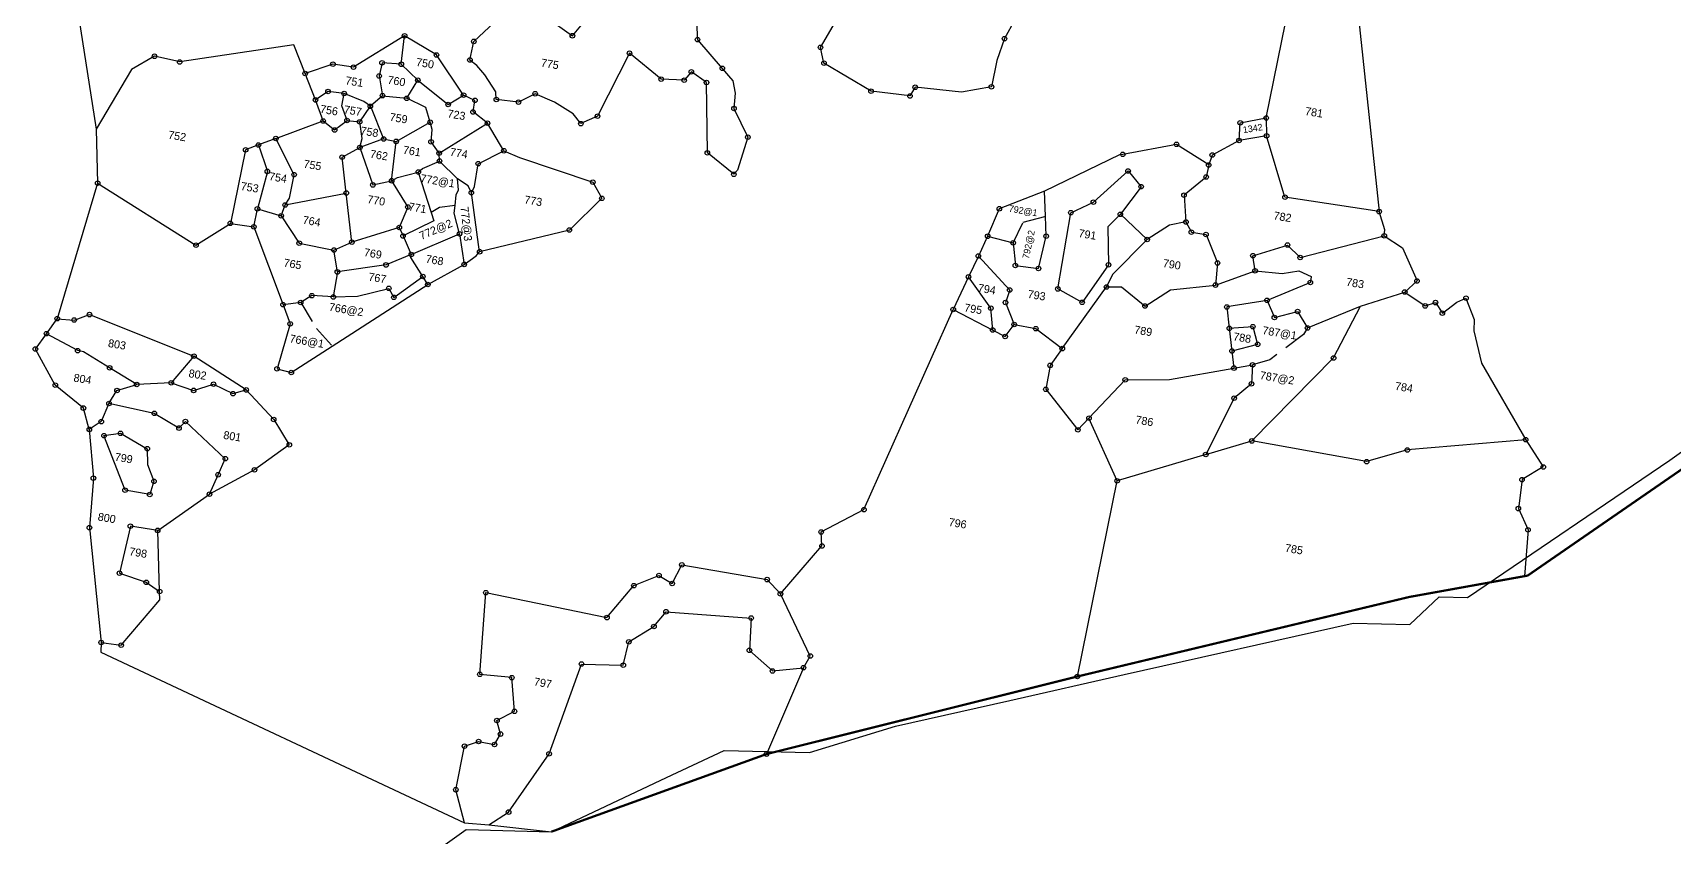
# Model space of a CAD drawing. Header units: metres. Extents: x 257001 to 263849, y 2203477 to 2206997.
# Drawn here: x 261534 to 262459, y 2204558 to 2205011 of the extents above; entities that cross this region are included whole.
import ezdxf

# ---------------------------------------------------------------- set-up
doc = ezdxf.new("R2010")
doc.units = ezdxf.units.M
doc.header["$MEASUREMENT"] = 0
doc.linetypes.add('DASHED', pattern=[0.75, 0.5, -0.25])
for name, color, linetype in [('OFF', 1, 'Continuous'), ('POLY_PARCEL', 6, 'Continuous'), ('POLY_SUBPARCEL', 6, 'DASHED'), ('SYM_STONE', 1, 'Continuous'), ('TEXT_PARCEL', 7, 'Continuous'), ('V_BOUND_LINE', 7, 'Continuous'), ('VILLAGE BOUNDRY', 1, 'Continuous')]:
    doc.layers.add(name, color=color, linetype=linetype)
doc.styles.add('TEXT_MAP', font='KRDEV050.TTF', dxfattribs={"height": 1.8})

# ---------------------------------------------------------------- blocks, each defined once
blk = doc.blocks.new('STONE')
at = {"layer": 'SYM_STONE'}
blk.add_circle((0, 0), 0.511, dxfattribs=at)
blk = doc.blocks.new('FRTH')
at = {"layer": 'OFF'}
for points in [[(14.29, 767.01), (23.7, 738.34)], [(292.32, 756.1), (295.6, 753.79)], [(87.87, 746.66), (90.73, 746.57)], [(26.01, 726.41), (21.99, 694.86)], [(43.81, 622.45), (130.75, 597.84)], [(130.75, 597.84), (136.24, 598.26)], [(136.24, 598.26), (150.39, 599.05)]]:
    blk.add_lwpolyline(points, dxfattribs=at)
at = {"layer": 'POLY_PARCEL'}
for points in [[(283.76, 805.34), (299.8, 809.16), (311.45, 766.87)], [(186.64, 796.4), (193.57, 794.7), (205.05, 800.09), (206.08, 803.68), (215.49, 805.47), (217.25, 803.11), (221.56, 804.81), (229.26, 801.32), (228.31, 798.1), (223.63, 796.1), (221.99, 791.58), (221.08, 786.42), (220.84, 780.41), (214.4, 778.13), (203.95, 777.53), (203.1, 775.4), (194.3, 775.04), (182.82, 779.56), (181.48, 782.93), (186.64, 796.4)], [(282.97, 783.53), (283.76, 805.34)], [(167.55, 752.68), (166.86, 751.6), (160.21, 755.38), (157.46, 770.98), (153.71, 772.78), (152.43, 770.66), (147.26, 770.07), (139.29, 774.65), (134.51, 759.52), (131.06, 757.25), (129.04, 759.12), (124.46, 761.04), (119.84, 762.22), (116.44, 759.76), (111.42, 759.54), (111.02, 761.17), (108.02, 764.56), (105.9, 766.33), (104.13, 767.32), (104.32, 771.6), (112.94, 782.84), (125.99, 776.45), (127.52, 778.96)], [(137.46, 790), (146.18, 787.4), (147.36, 788.97), (152.14, 787.94), (153.91, 780.14), (160.45, 774.69), (163.27, 772.34), (164.2, 769.68), (164.5, 766.19), (168.63, 760.35), (167.55, 752.68)], [(277.75, 777.52), (277.38, 781.5), (282.97, 783.53)], [(282.97, 783.53), (283.7, 779.58)], [(283.7, 779.58), (277.75, 777.52)], [(311.45, 766.87), (290.02, 766.63), (283.7, 779.58)], [(277.75, 777.52), (272.34, 773.33), (271.92, 771)], [(271.92, 771), (264.02, 774.4), (252.46, 770.22), (251.75, 769.96), (236.45, 759.21)], [(88.75, 770.32), (78.56, 761.49), (73.88, 761.41), (68.06, 758.32)], [(89.05, 763.88), (88.75, 770.32)], [(104.01, 759.3), (96.53, 767.23), (88.75, 770.32)], [(271.92, 771), (271.8, 768.23), (267.54, 763.38), (268.94, 757.52)], [(68.06, 758.32), (64.47, 764.25), (39.8, 756.3), (33.99, 756.65), (29.36, 752.88), (23.7, 738.34)], [(254.12, 756.82), (251.75, 753.61), (253.33, 745.17), (248.84, 735.89), (242.95, 737.98), (243.07, 755.37), (247.69, 758.52), (254.24, 766.72), (257.71, 763.71), (254.12, 756.82)], [(313.46, 761.68), (313.34, 763.05), (311.45, 766.87)], [(89.05, 763.88), (84.74, 763.49), (84.57, 760.47), (86.03, 756.22)], [(93.3, 760.94), (89.05, 763.88)], [(91.51, 756.53), (93.3, 760.94)], [(93.3, 760.94), (100.91, 756.67), (104.01, 759.3)], [(295.6, 753.79), (313.46, 761.68)], [(313.46, 761.68), (317.95, 759.65), (322.38, 752.85), (320.06, 749.95)], [(71.33, 752.84), (68.06, 758.32)], [(110.35, 753.94), (106.72, 755.91), (106.72, 758.55), (104.01, 759.3)], [(236.45, 759.21), (227.04, 753.64), (225.46, 747.11)], [(237.56, 753.64), (236.45, 759.21)], [(254.12, 756.82), (260.99, 752.21)], [(268.94, 757.52), (265.42, 756.22), (260.99, 752.21)], [(268.94, 757.52), (270.52, 755.46), (273.86, 755.46), (277.44, 749.57), (277.81, 744.59)], [(77.44, 755.3), (73.8, 755.15), (71.33, 752.84)], [(79.06, 749.42), (77.39, 752.47), (77.44, 755.3)], [(83.73, 753.42), (82.07, 754.22), (77.44, 755.3)], [(81.92, 749.59), (83.73, 753.42)], [(86.03, 756.22), (83.73, 753.42)], [(83.73, 753.42), (87.87, 746.66)], [(86.03, 756.22), (91.51, 756.53)], [(97.57, 752.06), (96.1, 755.18), (91.51, 756.53)], [(100.69, 745.54), (110.35, 753.94)], [(114.96, 748.43), (110.35, 753.94)], [(231.35, 746.57), (232.68, 741.62), (237.91, 741.8), (238.45, 749.27), (237.56, 753.64)], [(286.07, 749.21), (285.04, 752.48), (292.32, 756.1)], [(73.79, 748.44), (71.33, 752.84)], [(73.79, 748.44), (76.65, 746.86), (79.06, 749.42)], [(79.06, 749.42), (81.92, 749.59)], [(82.89, 743.89), (83.05, 745.97), (81.92, 749.59)], [(90.73, 746.57), (97.57, 752.06)], [(100.69, 745.54), (98.5, 747.75), (98.28, 750.54), (97.57, 752.06)], [(260.99, 752.21), (254.55, 743.17), (253.7, 740.19)], [(286.07, 749.21), (292.21, 749.58), (295.76, 750.81), (298.71, 749.99), (298.77, 748.62), (289.81, 743.08)], [(310.76, 745.17), (320.06, 749.95)], [(320.06, 749.95), (325.09, 747.61), (327.27, 748.73), (329.18, 746.65), (331.96, 749.6), (333.87, 750.82), (336.47, 746.39), (336.82, 743.87), (339.69, 736.93), (352.29, 721.6)], [(63.93, 742.82), (73.79, 748.44)], [(87.87, 746.66), (82.89, 743.89)], [(91.17, 737.68), (90.73, 746.57)], [(109.3, 737.93), (109.75, 739.44), (109.76, 744.62), (114.96, 748.43)], [(114.96, 748.43), (118.73, 747.49), (135.87, 744.7), (138.46, 741.45), (132.41, 733.23), (113.28, 725.13)], [(225.46, 747.11), (224.12, 742.38)], [(225.46, 747.11), (231.35, 746.57)], [(277.81, 744.59), (286.07, 749.21)], [(63.93, 742.82), (60.3, 740.75)], [(68.41, 728.42), (69.1, 730.1), (69.3, 735.46), (63.93, 742.82)], [(81.54, 733.29), (79.31, 741.1), (82.89, 743.89)], [(82.89, 743.89), (87.14, 736.06), (91.17, 737.68)], [(96.77, 740.59), (97.55, 741.5), (101.08, 743.8)], [(101.08, 743.8), (100.69, 745.54)], [(105.72, 740.5), (101.08, 743.8)], [(224.12, 742.38), (222.7, 737.39)], [(224.12, 742.38), (232.32, 735.98), (231.83, 733.06), (234.57, 728.5)], [(253.7, 740.19), (256.98, 740.74), (262.93, 737.37), (267.97, 741.92), (277.81, 744.59)], [(289.81, 743.08), (281.13, 740.14), (282.45, 735.5)], [(289.81, 743.08), (292.07, 739.53), (297, 741.72), (299.8, 738.43)], [(291.56, 711.33), (306.68, 732.72), (310.76, 745.17)], [(299.8, 738.43), (310.76, 745.17)], [(23.7, 738.34), (26.01, 726.41)], [(60.3, 740.75), (57.63, 739.22), (56.93, 722.34)], [(60.3, 740.75), (63.24, 735.21), (62.4, 726.55)], [(91.17, 737.68), (92.35, 738.63), (96.77, 740.59)], [(96.77, 740.59), (101.07, 732.1)], [(109.3, 737.93), (108.35, 739.33), (105.72, 740.5)], [(246.12, 724.9), (253.7, 740.19)], [(91.17, 737.68), (95.71, 732.44), (94.57, 727.57)], [(113.28, 725.13), (109.3, 737.93)], [(222.7, 737.39), (220.5, 729.59)], [(230.01, 726.49), (228.8, 731.27), (222.7, 737.39)], [(282.45, 735.5), (287.62, 736.73), (289.33, 732.97), (283.87, 730.55)], [(282.45, 735.5), (283.87, 730.55)], [(68.41, 728.42), (81.54, 733.29)], [(84.58, 722.6), (81.54, 733.29)], [(101.07, 732.1), (101.96, 730.33), (95.71, 725.84)], [(67.92, 725.86), (68.41, 728.42)], [(94.57, 727.57), (84.58, 722.6)], [(94.57, 727.57), (95.71, 725.84)], [(98.22, 722.01), (108.17, 728.36)], [(108.17, 728.36), (110.33, 721.76)], [(192.52, 660.18), (199.99, 672.33), (199.3, 675.41), (207.99, 681.93), (220.5, 729.59)], [(220.5, 729.59), (230.01, 726.49)], [(230.01, 726.49), (233.01, 725.51), (234.57, 728.5)], [(234.57, 728.5), (239.52, 728.37), (246.12, 724.9)], [(288.95, 728.24), (289.39, 723.99), (286.09, 720.17), (281.83, 706.63)], [(283.87, 730.55), (284.93, 726.84)], [(284.93, 726.84), (288.95, 728.24)], [(26.01, 726.41), (50.09, 716.25), (56.93, 722.34)], [(62.25, 722.42), (62.4, 726.55)], [(62.4, 726.55), (67.92, 725.86)], [(67.92, 725.86), (72.94, 720.45), (80.89, 720.19)], [(95.71, 725.84), (98.22, 722.01)], [(110.33, 721.76), (112.7, 724.08), (113.28, 725.13)], [(246.12, 724.9), (244.04, 720.73), (243.95, 715.26), (252.55, 707.45), (254.58, 710.44)], [(254.58, 710.44), (261.24, 720.26), (271.06, 721.99), (284.93, 726.84)], [(56.93, 722.34), (62.25, 722.42)], [(62.25, 722.42), (71.58, 706.21)], [(80.89, 720.19), (84.58, 722.6)], [(82.46, 715.46), (80.89, 720.19)], [(98.22, 722.01), (93, 718.79), (82.46, 715.46)], [(101.58, 717.55), (98.22, 721.34), (98.22, 722.01)], [(102.97, 715.98), (110.33, 721.76)], [(352.29, 721.6), (326.4, 715), (317.8, 710.92), (291.56, 711.33)], [(352.29, 721.6), (357.19, 716.18), (352.94, 712.6), (353.18, 706.04), (356.1, 701.67), (357.02, 691.27)], [(82.46, 709.76), (87.83, 710.79), (94.48, 713.69), (95.9, 711.87), (101.58, 717.55)], [(102.97, 715.98), (101.58, 717.55)], [(82.46, 715.46), (82.46, 709.76)], [(84.01, 698.82), (102.97, 715.98)], [(82.46, 709.76), (77.64, 709.26), (75.42, 707.34)], [(263.12, 697.54), (254.58, 710.44)], [(281.83, 706.63), (291.56, 711.33)], [(75.42, 707.34), (71.58, 706.21)], [(71.58, 706.21), (73.87, 702.22), (72.59, 691.76), (75.89, 691.47), (84.01, 698.82)], [(281.83, 706.63), (263.12, 697.54)], [(20.14, 691.13), (21.99, 694.86)], [(21.99, 694.86), (25.79, 695.18), (29, 696.95), (53.69, 691.52)], [(261.44, 652.68), (263.12, 697.54)], [(18.25, 687.33), (20.14, 691.13)], [(42.03, 683.14), (35.41, 685.85), (29.06, 688.44), (27.69, 688.51), (20.14, 691.13)], [(53.69, 691.52), (49.63, 684.78)], [(66.53, 685.95), (53.69, 691.52)], [(33.15, 671.46), (31.06, 675.98), (23.98, 680.04), (18.25, 687.33)], [(36.56, 677.94), (37.87, 681.09), (42.03, 683.14)], [(49.63, 684.78), (42.03, 683.14)], [(49.63, 684.78), (54.87, 683.92), (59.07, 686.02), (63.72, 684.64), (66.53, 685.95)], [(66.53, 685.95), (73.7, 680.37), (78.09, 675.32), (71.28, 668.52), (62.17, 661.48)], [(36.56, 677.94), (35.51, 673.62), (33.15, 671.46)], [(62.17, 661.48), (63.39, 666.1), (64.4, 669.92), (54.18, 676.73), (53, 675.03), (46.98, 677.39), (36.56, 677.94)], [(33.15, 671.46), (35.83, 660.8), (36.75, 649.67), (43.56, 624.6)], [(40.22, 671.73), (46.71, 669.3), (47.36, 665.77), (49.39, 662.3), (48.93, 659.22), (43.3, 659.29), (36.62, 670.61), (40.22, 671.73)], [(52.01, 651.54), (62.17, 661.48)], [(130.75, 597.84), (127.63, 604.87), (127.97, 614.86), (130.93, 616.42), (134.58, 616.33), (135.53, 618.85), (134.23, 621.72), (137.79, 624.41), (135.97, 631.79), (128.76, 631.35), (127.1, 649.71), (154.9, 648.59), (159.68, 656.66), (164.9, 659.83), (168.11, 658.53), (169.59, 663.04), (189.05, 662.87), (192.52, 660.18)], [(200.34, 644.64), (201.42, 647.48), (192.52, 660.18)], [(136.24, 598.26), (140.16, 601.84), (147.02, 616.24), (150.94, 637.35), (160.25, 638.62), (160.64, 644.01), (165.64, 648.32), (167.8, 652.04), (186.91, 653.75), (187.7, 646.51), (193.58, 642.78), (200.34, 644.64)], [(52.01, 651.54), (45.8, 651.49), (45.08, 640.66), (51.36, 639.61), (54.67, 638.05)], [(54.67, 638.05), (52.01, 651.54)], [(200.34, 644.64), (195.28, 624.12)], [(43.56, 624.6), (48.08, 624.73), (55.03, 636.25), (54.67, 638.05)], [(43.56, 624.6), (43.81, 622.45)]]:
    blk.add_lwpolyline(points, dxfattribs=at)
at = {"layer": 'POLY_SUBPARCEL', "ltscale": 10}
for points in [[(231.35, 746.57), (232.87, 751.51), (237.56, 753.64)], [(106.14, 734.52), (106, 736.87), (106.34, 738.1), (105.72, 740.5)], [(299.8, 738.43), (299.12, 736.86), (292.62, 729.96), (288.95, 728.24)], [(106.14, 734.52), (102.75, 733.47), (101.07, 732.1)], [(108.17, 728.36), (106.24, 732.79), (106.14, 734.52)], [(75.42, 707.34), (79.9, 702.16), (84.01, 698.82)]]:
    blk.add_lwpolyline(points, dxfattribs=at)
at = {"layer": 'V_BOUND_LINE', "const_width": 0.5}
for points in [[(357.02, 691.27), (357.69, 691.51), (426.6, 757.93), (514.22, 842.12), (612.92, 933.85), (706.43, 1019.07)], [(261.44, 652.68), (332.21, 682.45), (357.02, 691.27)], [(195.28, 624.12), (261.44, 652.68)], [(150.39, 599.05), (195.28, 624.12)]]:
    blk.add_lwpolyline(points, dxfattribs=at)
at = {"layer": 'SYM_STONE'}
for p in [(221.99, 791.58), (181.48, 782.93), (282.97, 783.53), (153.91, 780.14), (182.82, 779.56), (220.84, 780.41), (277.38, 781.5), (283.7, 779.58), (125.99, 776.45), (194.3, 775.04), (203.1, 775.4), (203.95, 777.53), (277.75, 777.52), (104.32, 771.6), (139.29, 774.65), (153.71, 772.78), (160.45, 774.69), (264.02, 774.4), (272.34, 773.33), (88.75, 770.32), (147.26, 770.07), (152.43, 770.66), (157.46, 770.98), (252.46, 770.22), (271.8, 768.23), (271.92, 771), (89.05, 763.88), (96.53, 767.23), (104.13, 767.32), (164.5, 766.19), (254.24, 766.72), (257.71, 763.71), (290.02, 766.63), (311.45, 766.87), (73.88, 761.41), (78.56, 761.49), (84.57, 760.47), (84.74, 763.49), (93.3, 760.94), (119.84, 762.22), (168.63, 760.35), (267.54, 763.38), (313.46, 761.68), (33.99, 756.65), (39.8, 756.3), (68.06, 758.32), (91.51, 756.53), (100.91, 756.67), (104.01, 759.3), (106.72, 758.55), (111.42, 759.54), (116.44, 759.76), (131.06, 757.25), (134.51, 759.52), (247.69, 758.52), (254.12, 756.82), (268.94, 757.52), (71.33, 752.84), (73.8, 755.15), (77.44, 755.3), (83.73, 753.42), (86.03, 756.22), (106.72, 755.91), (110.35, 753.94), (160.21, 755.38), (227.04, 753.64), (243.07, 755.37), (270.52, 755.46), (273.86, 755.46), (292.32, 756.1), (295.6, 753.79), (322.38, 752.85), (79.06, 749.42), (81.92, 749.59), (97.57, 752.06), (166.86, 751.6), (238.45, 749.27), (260.99, 752.21), (277.44, 749.57), (285.04, 752.48), (286.07, 749.21), (320.06, 749.95), (333.87, 750.82), (73.79, 748.44), (76.65, 746.86), (87.87, 746.66), (90.73, 746.57), (98.5, 747.75), (100.69, 745.54), (114.96, 748.43), (225.46, 747.11), (231.35, 746.57), (298.77, 748.62), (325.09, 747.61), (327.27, 748.73), (329.18, 746.65), (63.93, 742.82), (82.89, 743.89), (101.08, 743.8), (109.76, 744.62), (135.87, 744.7), (224.12, 742.38), (232.68, 741.62), (237.91, 741.8), (253.33, 745.17), (277.81, 744.59), (289.81, 743.08), (297, 741.72), (57.63, 739.22), (60.3, 740.75), (79.31, 741.1), (96.77, 740.59), (109.3, 737.93), (138.46, 741.45), (242.95, 737.98), (253.7, 740.19), (281.13, 740.14), (292.07, 739.53), (299.8, 738.43), (63.24, 735.21), (69.3, 735.46), (87.14, 736.06), (91.17, 737.68), (222.7, 737.39), (232.32, 735.98), (248.84, 735.89), (262.93, 737.37), (282.45, 735.5), (287.62, 736.73), (81.54, 733.29), (95.71, 732.44), (132.41, 733.23), (228.8, 731.27), (231.83, 733.06), (283.87, 730.55), (289.33, 732.97), (306.68, 732.72), (68.41, 728.42), (94.57, 727.57), (108.17, 728.36), (220.5, 729.59), (234.57, 728.5), (239.52, 728.37), (284.93, 726.84), (288.95, 728.24), (26.01, 726.41), (62.4, 726.55), (67.92, 725.86), (95.71, 725.84), (113.28, 725.13), (230.01, 726.49), (233.01, 725.51), (246.12, 724.9), (289.39, 723.99), (56.93, 722.34), (62.25, 722.42), (72.94, 720.45), (80.89, 720.19), (84.58, 722.6), (98.22, 722.01), (110.33, 721.76), (244.04, 720.73), (261.24, 720.26), (286.09, 720.17), (352.29, 721.6), (50.09, 716.25), (93, 718.79), (101.58, 717.55), (102.97, 715.98), (357.19, 716.18), (82.46, 715.46), (94.48, 713.69), (243.95, 715.26), (326.4, 715), (352.94, 712.6), (77.64, 709.26), (82.46, 709.76), (95.9, 711.87), (254.58, 710.44), (291.56, 711.33), (317.8, 710.92), (71.58, 706.21), (75.42, 707.34), (252.55, 707.45), (281.83, 706.63), (353.18, 706.04), (73.87, 702.22), (356.1, 701.67), (263.12, 697.54), (21.99, 694.86), (25.79, 695.18), (29, 696.95), (20.14, 691.13), (53.69, 691.52), (72.59, 691.76), (75.89, 691.47), (18.25, 687.33), (27.69, 688.51), (35.41, 685.85), (42.03, 683.14), (49.63, 684.78), (54.87, 683.92), (59.07, 686.02), (63.72, 684.64), (66.53, 685.95), (23.98, 680.04), (37.87, 681.09), (73.7, 680.37), (207.99, 681.93), (31.06, 675.98), (36.56, 677.94), (46.98, 677.39), (54.18, 676.73), (78.09, 675.32), (199.3, 675.41), (33.15, 671.46), (35.51, 673.62), (40.22, 671.73), (53, 675.03), (199.99, 672.33), (36.62, 670.61), (46.71, 669.3), (64.4, 669.92), (71.28, 668.52), (63.39, 666.1), (35.83, 660.8), (49.39, 662.3), (62.17, 661.48), (169.59, 663.04), (189.05, 662.87), (43.3, 659.29), (48.93, 659.22), (159.68, 656.66), (164.9, 659.83), (168.11, 658.53), (192.52, 660.18), (186.91, 653.75), (36.75, 649.67), (45.8, 651.49), (52.01, 651.54), (127.1, 649.71), (167.8, 652.04), (261.44, 652.68), (154.9, 648.59), (165.64, 648.32), (187.7, 646.51), (201.42, 647.48), (160.64, 644.01), (193.58, 642.78), (200.34, 644.64), (45.08, 640.66), (51.36, 639.61), (160.25, 638.62), (54.67, 638.05), (150.94, 637.35), (128.76, 631.35), (135.97, 631.79), (43.56, 624.6), (48.08, 624.73), (137.79, 624.41), (195.28, 624.12), (134.23, 621.72), (130.93, 616.42), (134.58, 616.33), (135.53, 618.85), (147.02, 616.24), (127.97, 614.86), (127.63, 604.87), (140.16, 601.84)]:
    blk.add_blockref('STONE', p, dxfattribs=at)
at = {"layer": 'TEXT_PARCEL', "style": 'TEXT_MAP'}
for s, height, p in [('781', 1.8, (291.39, 785.62)), ('775', 1.8, (120.03, 768.47)), ('750', 1.8, (92.3, 764.07)), ('760', 1.8, (86.61, 759.08)), ('782', 1.8, (288.19, 761.29)), ('751', 1.8, (77.29, 757.41)), ('723', 1.8, (101.14, 753.78)), ('792@1', 1.5, (229.16, 753.32)), ('756', 1.8, (72.7, 750.15)), ('757', 1.8, (78, 750.91)), ('759', 1.8, (88.43, 750.91)), ('791', 1.8, (245.55, 750.25)), ('783', 1.8, (306.72, 749.22)), ('758', 1.8, (82.47, 746.81)), ('761', 1.8, (92.59, 744.1)), ('774', 1.8, (103.07, 745.36)), ('790', 1.8, (265.37, 746.69)), ('762', 1.8, (85.42, 742)), ('752', 1.8, (39.94, 738.88)), ('755', 1.8, (71.03, 737.37)), ('772@1', 1.8, (97.48, 738.43)), ('773', 1.8, (121.33, 737.48)), ('754', 1.8, (63.83, 733.34)), ('794', 1.8, (225.21, 734.44)), ('793', 1.8, (236.49, 734.9)), ('788', 1.8, (283.66, 732.98)), ('787@1', 1.8, (289.9, 735.41)), ('753', 1.8, (57.91, 730.14)), ('770', 1.8, (86.47, 731.84)), ('771', 1.8, (95.92, 731.7)), ('795', 1.8, (222.91, 729.57)), ('789', 1.8, (261.45, 730.88)), ('787@2', 1.8, (290.98, 725.34)), ('784', 1.8, (321.37, 727.89)), ('764', 1.8, (72.89, 724.89)), ('769', 1.8, (87.66, 719.94)), ('768', 1.8, (101.6, 720.73)), ('765', 1.8, (70.22, 714.69)), ('767', 1.8, (89.55, 714.68)), ('786', 1.8, (265, 710.95)), ('766@2', 1.8, (81.89, 706.54)), ('766@1', 1.8, (74.31, 698.08)), ('803', 1.8, (34.2, 690.44)), ('802', 1.8, (53.17, 686.69)), ('785', 1.8, (302.87, 687.94)), ('804', 1.8, (27.79, 681.52)), ('796', 1.8, (227.28, 681.41)), ('801', 1.8, (63.13, 674.27)), ('799', 1.8, (39.83, 665.44)), ('800', 1.8, (38.25, 651.55)), ('798', 1.8, (46.49, 645)), ('797', 1.8, (141.06, 630.86))]:
    blk.add_text(s, height=height, dxfattribs=at).set_placement(p)
for s, height, rotation, p in [('1342', 1.5, 18.4227, (278.47, 779.3)), ('792@2', 1.5, 87.0078, (235.43, 743.49)), ('772@3', 1.8, 285.6954, (107.39, 734.34)), ('772@2', 1.8, 32.5131, (99.92, 725.62))]:
    blk.add_text(s, height=height, rotation=rotation, dxfattribs=at).set_placement(p)

msp = doc.modelspace()

# ---------------------------------------------------------------- linework, layer by layer
at = {"layer": 'VILLAGE BOUNDRY'}
msp.add_lwpolyline([(261713.11, 2204515.7), (261778.38, 2204562.23), (261826.45, 2204561.08), (261891.29, 2204591.61), (261923.73, 2204606.9), (261971.8, 2204605.75), (262020.24, 2204620.6), (262084.75, 2204635.08), (262149.2, 2204649.58), (262278.16, 2204678.55), (262310.22, 2204677.78), (262326.61, 2204693.45), (262342.61, 2204693.07), (262456.72, 2204770.51), (262521.99, 2204817.05)], dxfattribs=at)

# ---------------------------------------------------------------- block references
at = {"xscale": 2.505484938487405, "yscale": 2.505484938487405, "zscale": 2.505484938487405, "rotation": 350.6616796215294}
msp.add_blockref('FRTH', (261211.09, 2203141.21), dxfattribs=at)

doc.saveas('drawing.dxf')
